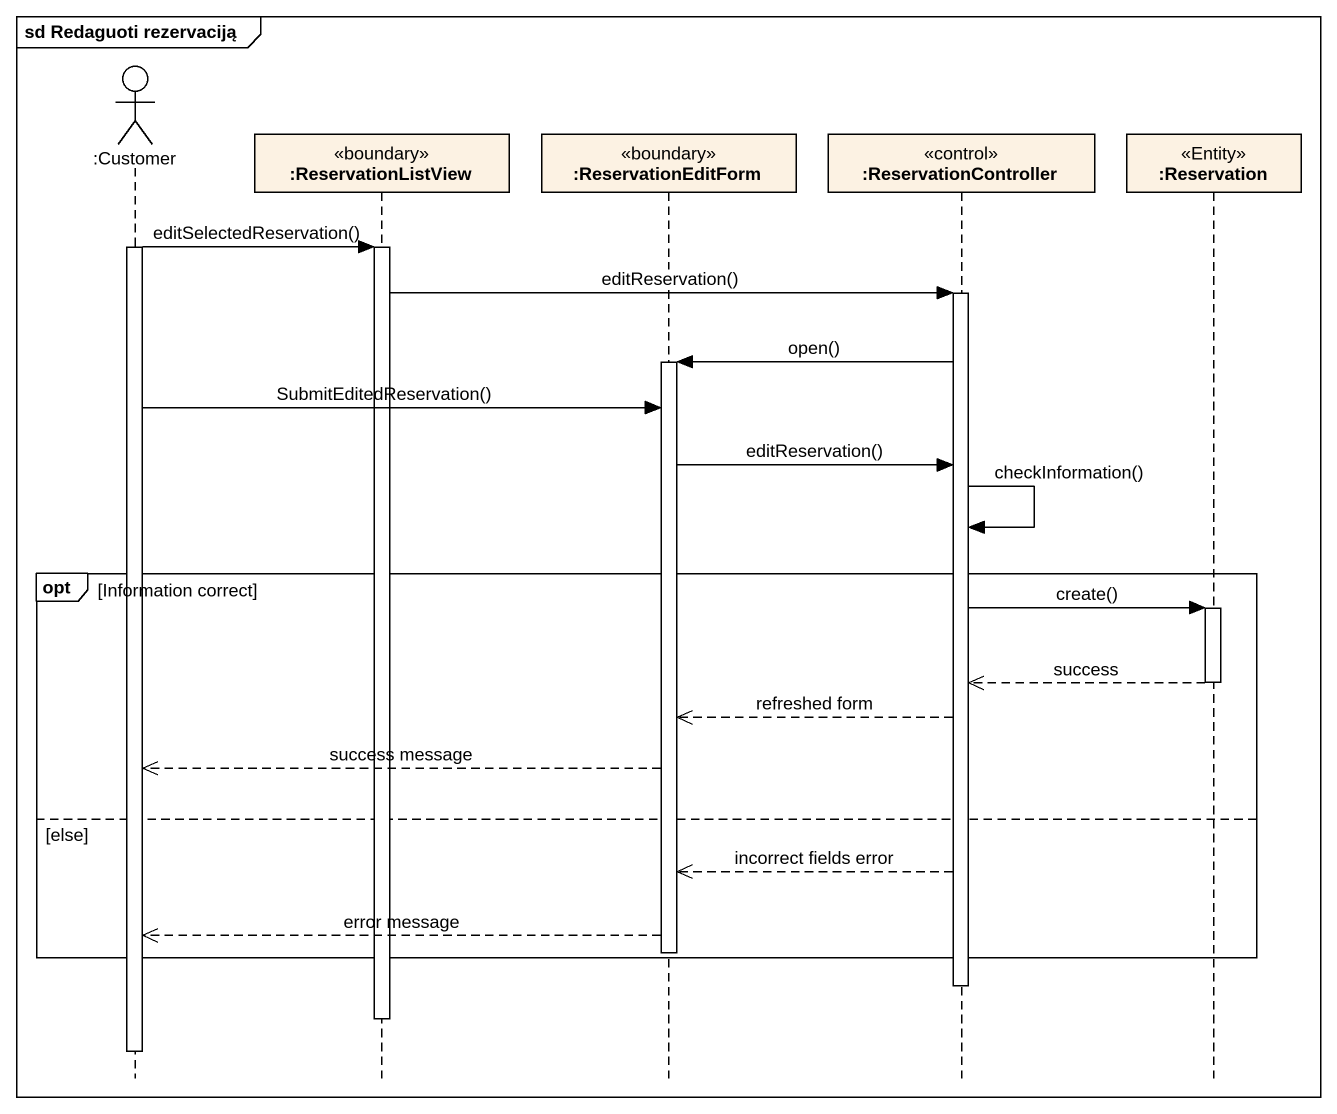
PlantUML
@startuml
mainframe sd Redaguoti rezervaciją
hide footbox
actor ":Customer" as Customer
participant ":ReservationListView" as ReservationListView <<boundary>>
participant ":ReservationEditForm" as ReservationEditForm <<boundary>>
participant ":ReservationController" as ReservationController <<control>>
participant ":Reservation" as Reservation <<Entity>>

activate Customer
Customer -> ReservationListView : editSelectedReservation()
activate ReservationListView
ReservationListView -> ReservationController : editReservation()
activate ReservationController
ReservationController -> ReservationEditForm : open()
activate ReservationEditForm
Customer -> ReservationEditForm : SubmitEditedReservation()
ReservationEditForm -> ReservationController : editReservation()
ReservationController -> ReservationController : checkInformation()
opt Information correct
  ReservationController -> Reservation : create()
  activate Reservation
  Reservation -->> ReservationController : success
  deactivate Reservation
  ReservationController -->> ReservationEditForm : refreshed form
  ReservationEditForm -->> Customer : success message
else else
  ReservationController -->> ReservationEditForm : incorrect fields error
  ReservationEditForm -->> Customer : error message
  deactivate ReservationEditForm
end
deactivate ReservationController
deactivate ReservationListView
deactivate Customer
@enduml
